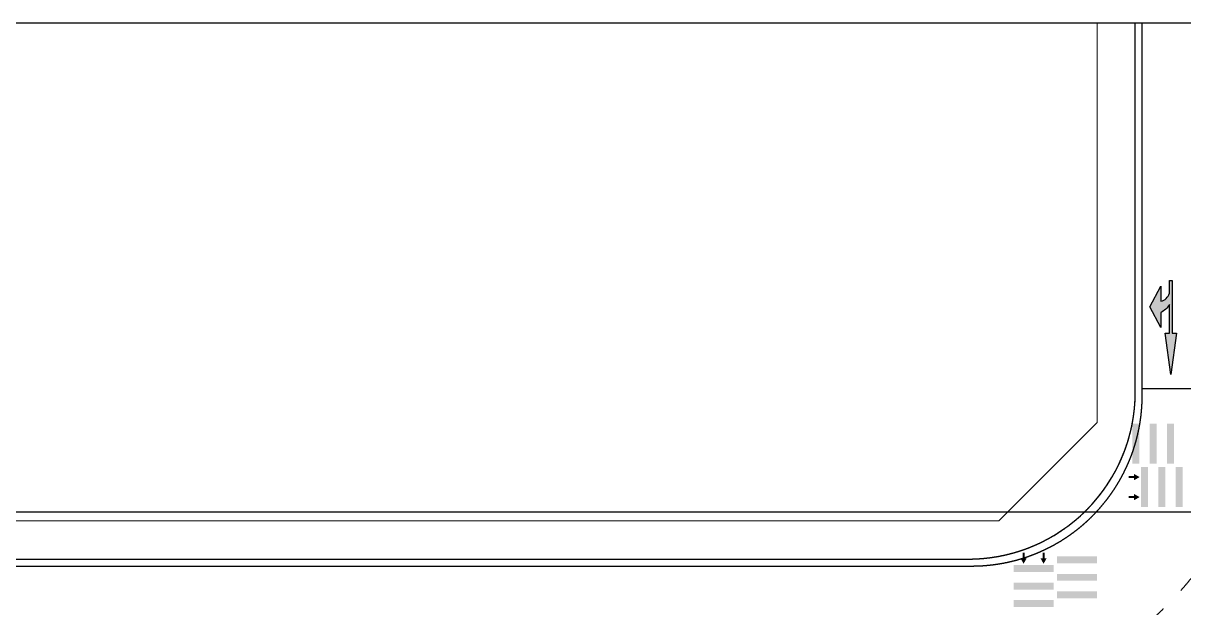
# Model space of a CAD drawing. Header units: millimetres. Extents: x -58335 to 291665, y -66693 to 213307.
# Drawn here: x 127654 to 211123, y 171305 to 213307 of the extents above; entities that cross this region are included whole.
import ezdxf
from ezdxf.xclip import XClip

# ---------------------------------------------------------------- set-up
doc = ezdxf.new("R2010")
doc.units = ezdxf.units.MM
doc.header["$LTSCALE"] = 1000
doc.header["$XCLIPFRAME"] = 0
doc.linetypes.add('X-SITE$0$ACAD_ISO03W100', pattern=[30, 12, -18])
doc.layers.add('NOPLOT', color=193, linetype='Continuous', plot=False)
doc.layers.add('X-SITE$0$NOPLOT', color=193, linetype='Continuous', plot=False)
for name, color, linetype, lineweight in [('X-SITE$0$--토지이용계획선', 251, 'Continuous', 5), ('X-SITE$0$-교차로 유도선', 7, 'Continuous', 0), ('X-SITE$0$-변경 블럭 외곽-', 252, 'Continuous', 0)]:
    doc.layers.add(name, color=color, linetype=linetype, lineweight=lineweight)
for name, color, linetype in [('X-SITE$0$-보도선', 7, 'Continuous'), ('X-SITE$0$0-교차로_횡단보도', 7, 'Continuous'), ('X-SITE$0$0-노면표시', 7, 'Continuous'), ('X-SITE$0$A-전기충전기', 1, 'Continuous'), ('X-SITE$0$차선계획', 7, 'Continuous')]:
    doc.layers.add(name, color=color, linetype=linetype)

# ---------------------------------------------------------------- blocks, each defined once
blk = doc.blocks.new('X-SITE$0$A$C58c92af8')
at = {"layer": 'X-SITE$0$0-노면표시'}
h = blk.add_hatch(color=252, dxfattribs=at)
edge = h.paths.add_edge_path()
edge.add_line((500191, 500500), (500191, 501421))
edge.add_line((500191, 501421), (500394, 501421))
edge.add_line((500394, 501421), (500394, 497641))
edge.add_line((500394, 497641), (500698, 497641))
edge.add_line((500698, 497641), (500294, 494671))
edge.add_line((500294, 494671), (499888, 497641))
edge.add_line((499888, 497641), (500192, 497641))
edge.add_line((500192, 497641), (500191, 499690))
edge.add_arc((498917, 500453), 1485, 296.68266, 329.09979, ccw=False)
edge.add_line((499584, 499126), (499584, 498046))
edge.add_line((499584, 498046), (498774, 499531))
edge.add_line((498774, 499531), (499584, 501016))
edge.add_line((499584, 501016), (499584, 499936))
edge.add_arc((499414, 500728), 810, 282.11097, 343.67148)
at = {"layer": 'X-SITE$0$--토지이용계획선', "color": 251, "lineweight": 0}
for points in [[(494986, 491227), (494986, 659907)], [(297486, 262849), (297486, 484156), (487915, 484156)]]:
    blk.add_lwpolyline(points, dxfattribs=at)
at = {"layer": 'X-SITE$0$--토지이용계획선', "color": 252, "lineweight": 0}
blk.add_lwpolyline([(494986, 491227), (487915, 484156)], dxfattribs=at)
at = {"layer": 'X-SITE$0$-교차로 유도선', "color": 252, "linetype": 'X-SITE$0$ACAD_ISO03W100', "ltscale": 0.1, "flags": 128}
blk.add_lwpolyline([(504937, 485140, -0.153909), (494986, 474212, -0.209548), (504316, 463075, -0.289447), (515677, 474156, -0.24864), (504937, 485140)], format="xyb", dxfattribs=at)
at = {"layer": 'X-SITE$0$-변경 블럭 외곽-', "lineweight": 0}
for p, q in [((494986, 491227), (494986, 658878)), ((487915, 484156), (494986, 491227)), ((297486, 484156), (487915, 484156))]:
    blk.add_line(p, q, dxfattribs=at)
at = {"layer": 'X-SITE$0$-보도선'}
for p, q in [((497736, 493406), (497736, 658878)), ((300236, 481406), (485736, 481406))]:
    blk.add_line(p, q, dxfattribs=at)
at = {"layer": 'X-SITE$0$-보도선', "color": 252}
blk.add_lwpolyline([(300236, 262849), (300236, 481406), (485736, 481406, 0.414214), (497736, 493406), (497736, 659907)], format="xyb", dxfattribs=at)
at = {"layer": 'X-SITE$0$-보도선'}
blk.add_arc((485736, 493406), 12000, 269.99999, 0, dxfattribs=at)
at = {"layer": 'X-SITE$0$0-교차로_횡단보도', "color": 252}
for points in [[(497525, 488265), (497525, 491140), (498025, 488265), (498025, 491140)], [(498775, 488265), (498775, 491140), (499275, 488265), (499275, 491140)], [(500025, 488265), (500025, 491140), (500525, 488265), (500525, 491140)], [(498050, 487296), (497650, 487071), (497650, 487521), (497650, 487071)], [(498150, 488015), (498150, 485140), (498650, 488015), (498650, 485140)], [(499400, 488015), (499400, 485140), (499900, 488015), (499900, 485140)], [(500650, 488015), (500650, 485140), (501150, 488015), (501150, 485140)], [(497650, 487371), (497250, 487371), (497650, 487221), (497250, 487221)], [(497650, 485934), (497250, 485934), (497650, 485784), (497250, 485784)], [(498050, 485859), (497650, 485634), (497650, 486084), (497650, 485634)], [(489780, 481468), (489780, 481868), (489630, 481468), (489630, 481868)], [(491217, 481468), (491217, 481868), (491067, 481468), (491067, 481868)], [(491861, 480968), (488986, 480968), (491861, 480468), (488986, 480468)], [(489705, 481068), (489480, 481468), (489930, 481468), (489480, 481468)], [(491142, 481068), (490917, 481468), (491367, 481468), (490917, 481468)], [(492111, 481593), (494986, 481593), (492111, 481093), (494986, 481093)], [(492111, 480343), (494986, 480343), (492111, 479843), (494986, 479843)], [(491861, 479718), (488986, 479718), (491861, 479218), (488986, 479218)], [(491861, 478468), (488986, 478468), (491861, 477968), (488986, 477968)], [(492111, 479093), (494986, 479093), (492111, 478593), (494986, 478593)]]:
    blk.add_solid(points, dxfattribs=at)
at = {"layer": 'X-SITE$0$0-노면표시', "color": 252}
blk.add_lwpolyline([(500191, 500500), (500191, 501421), (500394, 501421), (500394, 497641), (500698, 497641), (500294, 494671), (499888, 497641), (500192, 497641), (500191, 499690, -0.142397), (499584, 499126), (499584, 498046), (498774, 499531), (499584, 501016), (499584, 499936, 0.275261)], format="xyb", close=True, dxfattribs=at)
at = {"layer": 'X-SITE$0$차선계획', "color": 252}
blk.add_lwpolyline([(300736, 262849), (300736, 455906, -0.437645), (325736, 480906), (485986, 480906, 0.414214), (498236, 493156), (498236, 659907)], format="xyb", dxfattribs=at)
blk.add_lwpolyline([(504486, 493640), (498236, 493640)], dxfattribs=at)

msp = doc.modelspace()

# ---------------------------------------------------------------- linework, layer by layer
at = {"layer": 'NOPLOT'}
msp.add_lwpolyline([(-58335.1, -66693.2), (291664.9, -66693.2), (291664.9, 213306.8), (-58335.1, 213306.8)], close=True, dxfattribs=at)
at = {"layer": 'X-SITE$0$NOPLOT'}
msp.add_lwpolyline([(0, 178200), (252300, 178200), (252300, 0), (0, 0)], close=True, dxfattribs=at)

# ---------------------------------------------------------------- block references
at = {"layer": 'X-SITE$0$A-전기충전기'}
ref = msp.add_blockref('X-SITE$0$A$C58c92af8', (-290103.4, -306600.6), dxfattribs=at)
XClip(ref).set_block_clipping_path([(231768.3252820689, 239907.43377654), (581768.3252820689, 519907.4337765401)])

doc.saveas('drawing.dxf')
